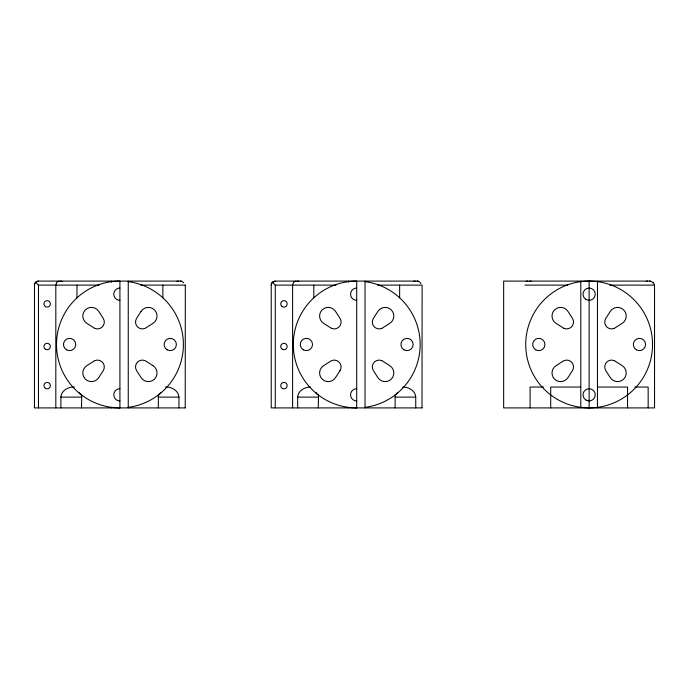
<?xml version="1.0" encoding="UTF-8"?>
<svg xmlns="http://www.w3.org/2000/svg" width="689" height="689" viewBox="0 0 689 689"><rect width="100%" height="100%" fill="white"/><g stroke="black" fill="none" stroke-linecap="round" stroke-linejoin="round"><path stroke-width="1.03" d="M162.854 297.855L162.854 285.117M185.315 285.117L185.229 407.905M399.637 297.855L399.637 285.117M81.5 407.905L81.707 395.098L79.097 393.023A10.154 10.154 0 0 1 79.399 392.394M318.284 407.905L318.49 395.098L315.889 393.023A10.154 10.154 0 0 1 316.191 392.394M60.89 407.905L60.89 397.114C61.2 390.577 68.418 386.641 74.403 387.046M297.674 407.905L297.674 397.114C297.949 390.852 304.702 386.908 310.472 387.046M418.085 281.095L275.221 281.095L272.198 282.507A7.2 5.09 0 0 0 271.268 285.117M181.302 281.095L38.438 281.095L35.466 282.438A7.2 5.09 0 0 0 34.484 285.117L34.45 407.905L185.341 407.905M94.677 360.683L86.969 365.566A8.656 8.656 0 0 0 85.29 379.045A8.656 8.656 0 0 0 98.785 377.563L103.255 370.622A6.847 6.847 0 0 0 94.72 360.666M381.947 328.317L389.655 323.434A8.656 8.656 0 0 0 391.343 309.955A8.656 8.656 0 0 0 377.839 311.437L373.369 318.378A6.847 6.847 0 0 0 381.904 328.334M614.373 328.317L622.081 323.434A8.656 8.656 0 0 0 623.76 309.955A8.656 8.656 0 0 0 610.265 311.437L605.795 318.378A6.847 6.847 0 0 0 614.33 328.334M295.986 281.095L293.574 282.266L292.61 285.013L292.61 407.905M59.194 281.095L56.851 282.197L55.818 285.013L55.818 407.905M650.494 281.095L503.659 281.095L503.659 407.905L654.55 407.905L654.533 285.117L653.336 282.266M35.63 282.266L38.472 285.117L99.25 285.117M140.59 285.117L185.332 285.117M272.413 282.266L275.264 285.117L336.034 285.117M377.848 285.117L422.116 285.117L422.012 407.905M524.906 285.117L567.796 285.117M609.817 285.117L654.524 285.117M165.438 387.046C171.423 386.641 178.64 390.577 178.951 397.114L178.951 407.905M402.729 387.046C408.568 386.822 415.45 390.775 415.734 397.114L415.734 407.905M543.492 387.046L530.099 387.046L530.099 407.905M580.801 387.046L550.709 387.046L550.709 407.905M597.458 387.046L627.55 387.046L627.55 407.905M634.758 387.046L648.16 387.046L648.16 407.905M60.89 397.114L81.5 397.114M160.442 392.394A10.154 10.154 0 0 1 160.752 393.014L158.134 395.098L158.341 397.114L178.951 397.114M297.674 397.114L318.284 397.114M397.226 392.394A10.154 10.154 0 0 1 397.536 393.014L394.926 395.098L395.124 397.114L415.734 397.114M422.124 407.905L271.233 407.905L271.233 285.117A4.022 4.022 0 0 1 275.264 281.095M614.373 360.683L622.081 365.566A8.656 8.656 0 0 1 623.76 379.045A8.656 8.656 0 0 1 610.265 377.563L605.795 370.622A6.847 6.847 0 0 1 614.33 360.666M381.947 360.683L389.655 365.566A8.656 8.656 0 0 1 391.343 379.045A8.656 8.656 0 0 1 377.839 377.563L373.369 370.622A6.847 6.847 0 0 1 381.904 360.666M94.677 328.317L86.969 323.434A8.656 8.656 0 0 1 85.29 309.955A8.656 8.656 0 0 1 98.785 311.437L103.255 318.378A6.847 6.847 0 0 1 94.72 328.334M597.458 281.095L597.458 407.905M589.129 281.095L589.129 407.905M580.801 281.095L580.801 407.905M395.124 397.114L395.124 407.905M365.032 281.095L365.032 407.905M348.376 281.095L348.376 282.137M348.376 407.363L348.376 407.905M313.779 285.117L313.779 297.855M275.264 285.117L275.264 407.905M158.341 397.114L158.341 407.905M128.249 281.095L128.249 407.905M111.592 281.095L111.592 282.137M111.592 407.363L111.592 407.905M76.987 285.117L76.987 297.855M38.472 285.117L38.472 407.905M60.615 281.095A4.022 4.022 0 0 1 62.105 281.37M34.45 285.117A4.022 4.022 0 0 1 38.472 281.095M128.249 281.637A63.405 63.405 0 0 1 128.249 407.363M119.92 300.318A6.141 6.141 0 0 1 113.78 294.177A6.141 6.141 0 0 1 119.92 288.045M176.927 281.37A4.022 3.962 -90 0 1 178.382 281.095M180.363 281.095A4.022 3.962 90 0 1 183.687 282.912M119.92 400.964A6.141 6.141 0 0 1 113.78 394.823A6.141 6.141 0 0 1 119.92 388.682M297.407 281.095A4.022 4.022 0 0 1 298.888 281.37M365.032 281.637A63.405 63.405 0 0 1 365.032 407.363M356.704 300.318A6.141 6.141 0 0 1 350.563 294.177A6.141 6.141 0 0 1 356.704 288.045M413.71 281.37A4.022 3.962 -90 0 1 415.174 281.095M417.155 281.095A4.022 3.962 90 0 1 420.841 283.635M356.704 400.964A6.141 6.141 0 0 1 350.563 394.823A6.141 6.141 0 0 1 356.704 388.682M529.824 281.095A4.031 4.031 0 0 1 531.477 281.448M526.06 281.491A4.031 4.031 0 0 1 527.808 281.095M646.136 281.37A4.022 3.962 -90 0 1 647.591 281.095M649.572 281.095A4.022 3.962 90 0 1 652.896 282.912M141.056 311.437L136.586 318.378A6.847 6.847 0 0 0 145.121 328.334L152.872 323.434A8.656 8.656 0 0 0 154.551 309.955A8.656 8.656 0 0 0 141.056 311.437M340.039 370.622L335.577 377.563A8.656 8.656 0 0 1 322.073 379.045A8.656 8.656 0 0 1 323.761 365.566L331.469 360.683A6.847 6.847 0 0 1 340.039 370.622M572.464 370.622L567.994 377.563A8.656 8.656 0 0 1 554.499 379.045A8.656 8.656 0 0 1 556.178 365.566L563.886 360.683A6.847 6.847 0 0 1 572.464 370.622M563.886 328.317L556.178 323.434A8.656 8.656 0 0 1 554.499 309.955A8.656 8.656 0 0 1 567.994 311.437L572.464 318.378A6.847 6.847 0 0 1 563.929 328.334M331.469 328.317L323.761 323.434A8.656 8.656 0 0 1 322.073 309.955A8.656 8.656 0 0 1 335.577 311.437L340.039 318.378A6.847 6.847 0 0 1 331.504 328.334M152.872 365.566L145.164 360.683A6.847 6.847 0 0 0 136.586 370.622L141.056 377.563A8.656 8.656 0 0 0 154.551 379.045A8.656 8.656 0 0 0 152.872 365.566M356.704 407.905L356.704 281.095A63.405 63.405 0 0 0 293.299 344.5A63.405 63.405 0 0 0 356.704 407.905M119.92 407.905L119.92 281.095A63.405 63.405 0 0 0 56.507 344.5A63.405 63.405 0 0 0 119.92 407.905M66.523 349.814A6.141 6.141 0 0 0 75.738 344.5A6.141 6.141 0 0 0 66.523 339.186A6.141 6.141 0 0 0 66.523 349.814M167.177 349.814A6.141 6.141 0 0 0 176.384 344.5A6.141 6.141 0 0 0 167.177 339.186A6.141 6.141 0 0 0 167.177 349.814M45.534 306.674A3.221 3.221 0 0 0 50.366 303.883A3.221 3.221 0 0 0 45.534 301.093A3.221 3.221 0 0 0 45.534 306.674M45.534 349.306A3.221 3.221 0 0 0 50.366 346.515A3.221 3.221 0 0 0 45.534 343.725A3.221 3.221 0 0 0 45.534 349.306M45.534 388.415A3.221 3.221 0 0 0 50.366 385.625A3.221 3.221 0 0 0 45.534 382.834A3.221 3.221 0 0 0 45.534 388.415M282.326 388.415A3.221 3.221 0 0 0 287.158 385.625A3.221 3.221 0 0 0 282.326 382.834A3.221 3.221 0 0 0 282.326 388.415M282.077 306.519A3.221 3.221 0 0 0 287.141 304.168A3.221 3.221 0 0 0 282.585 300.955A3.221 3.221 0 0 0 282.077 306.519M282.326 349.306A3.221 3.221 0 0 0 287.158 346.515A3.221 3.221 0 0 0 282.326 343.725A3.221 3.221 0 0 0 282.326 349.306M303.315 349.814A6.141 6.141 0 0 0 312.522 344.5A6.141 6.141 0 0 0 303.315 339.186A6.141 6.141 0 0 0 303.315 349.814M403.961 349.814A6.141 6.141 0 0 0 413.167 344.5A6.141 6.141 0 0 0 403.961 339.186A6.141 6.141 0 0 0 403.961 349.814M557.427 399.413A63.405 63.405 0 0 0 652.535 344.5A63.405 63.405 0 0 0 557.427 289.587A63.405 63.405 0 0 0 557.427 399.413M535.732 349.814A6.141 6.141 0 0 0 544.947 344.5A6.141 6.141 0 0 0 535.732 339.186A6.141 6.141 0 0 0 535.732 349.814M636.386 349.814A6.141 6.141 0 0 0 645.593 344.5A6.141 6.141 0 0 0 636.386 339.186A6.141 6.141 0 0 0 636.386 349.814M585.59 299.198A6.141 6.141 0 0 0 595.244 294.728A6.141 6.141 0 0 0 586.546 288.605A6.141 6.141 0 0 0 585.59 299.198M586.063 400.145A6.141 6.141 0 0 0 595.27 394.823A6.141 6.141 0 0 0 586.063 389.509A6.141 6.141 0 0 0 586.063 400.145"/></g></svg>
